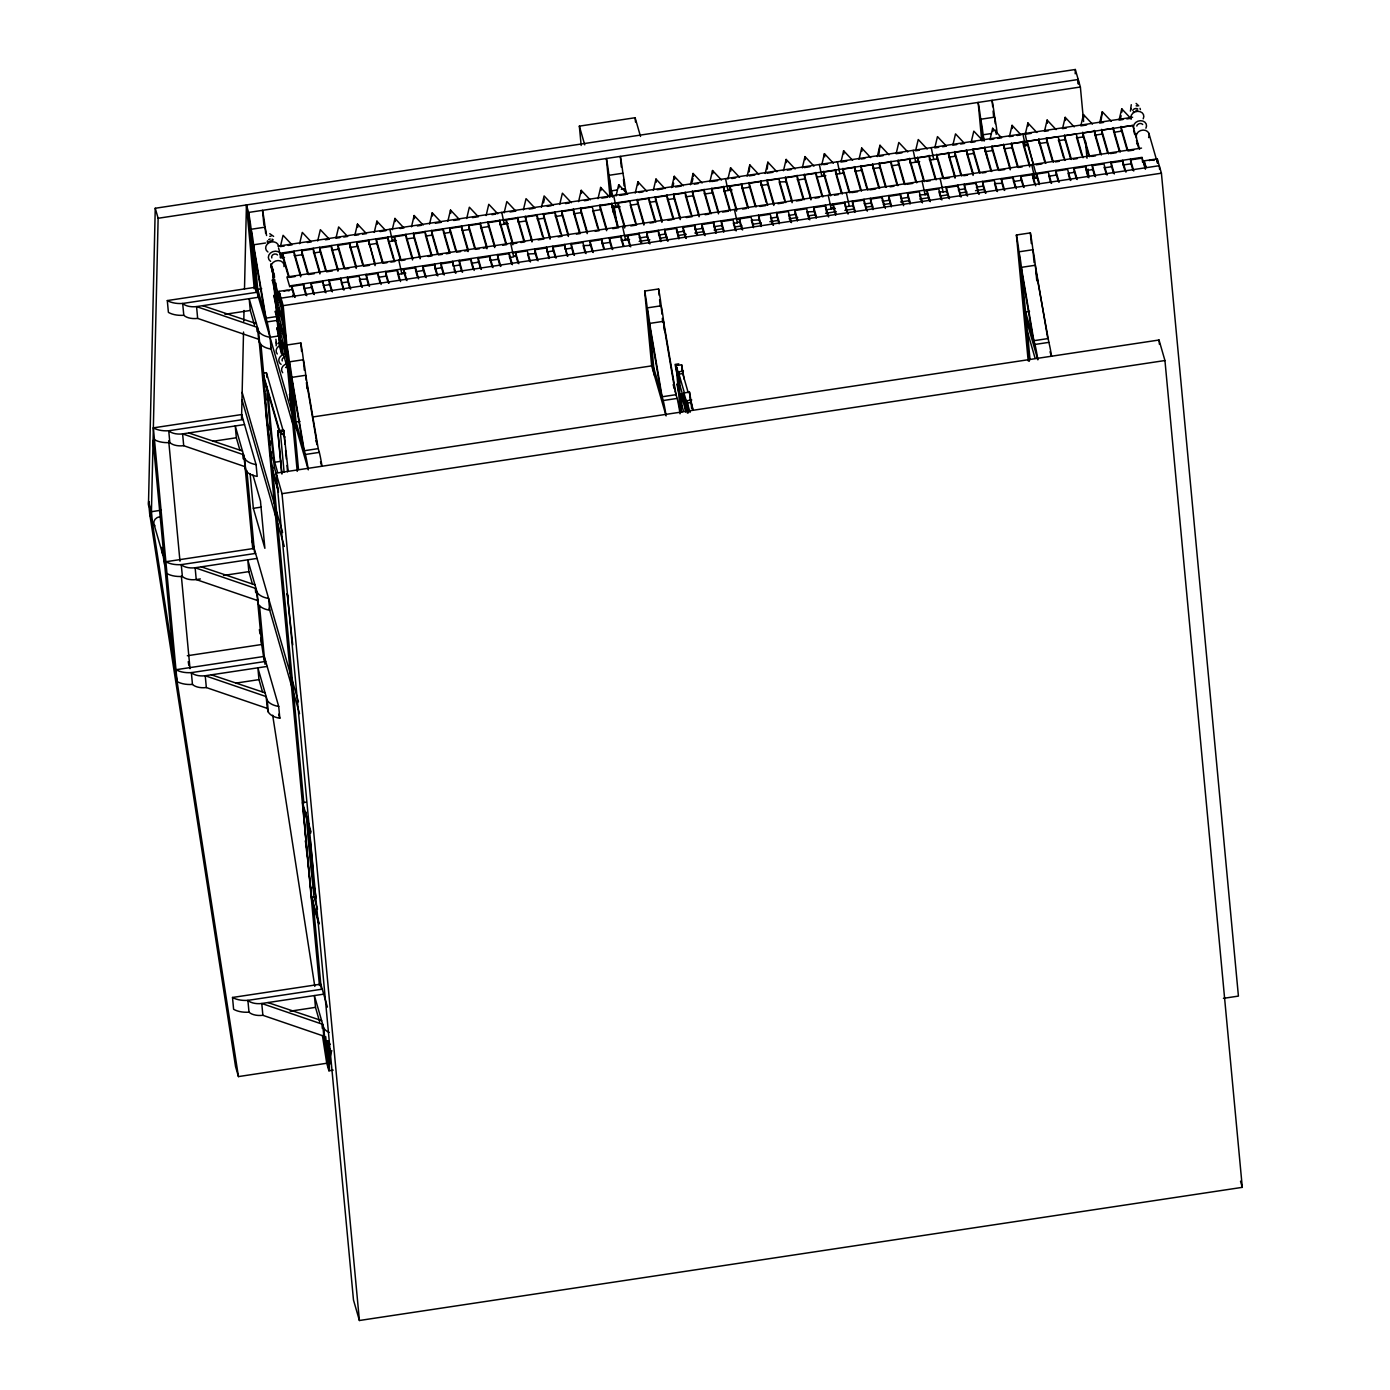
<?xml version="1.0" encoding="UTF-8"?>
<svg xmlns="http://www.w3.org/2000/svg" width="1390" height="1390" viewBox="0 0 1390 1390"><rect width="100%" height="100%" fill="white"/><g stroke="black" fill="none" stroke-linecap="round" stroke-linejoin="round"><path stroke-width="1.5" d="M333.183 1070.126L328.909 1070.769L326.737 1063.263L238.455 1076.59L235.553 1066.582L149.651 513.501L148.539 501.703L155.246 208.257L1075.321 69.5L1080.378 87.014L1083.609 121.538M155.246 208.257L158.13 218.265L151.44 511.694L152.535 523.509L238.455 1076.59M241.547 418.738L243.528 332.036M243.771 321.264L244.014 310.491M244.501 288.964L246.43 204.956L248.584 212.444A20.103 1.738 81.4 0 1 251.138 229.263A14.178 1.216 81.4 0 1 253.571 244.796L266.046 318.154L278 316.347M1075.217 73.809L1075.321 69.5M1078.101 83.834L1078.206 79.508L158.13 218.265M275.898 339.299L276.488 343.817M1131.269 104.702L1130.643 109.532M299.615 243.684L302.29 232.391L311.256 241.93L307.364 242.52M317.685 240.957L320.36 229.663L329.308 239.202L325.434 239.792M362.564 234.198L366.439 233.607L357.473 224.068L354.815 235.362L358.69 234.771M374.24 232.425L376.899 221.149L385.864 230.671L380.043 231.557M392.275 229.715L394.951 218.421L403.917 227.96L400.042 228.533M411.492 226.813L414.168 215.52L423.133 225.058M429.562 224.085L432.238 212.792L441.186 222.331L435.383 223.217M447.841 221.323L450.516 210.046L459.482 219.585L453.661 220.454M466.693 218.491L469.351 207.197L478.316 216.736L472.496 217.605M486.118 215.554L488.776 204.278L497.742 213.799M504.153 212.844L506.829 201.55L515.794 211.089L509.974 211.958M523.37 209.942L526.045 198.648L535.011 208.187M541.44 207.214L544.116 195.921L553.064 205.459M543.507 202.836L544.411 199.083M559.718 204.452L562.394 193.175L571.36 202.697M578.57 201.62L581.228 190.326L590.194 199.865M597.995 198.683L600.654 187.407L609.619 196.928M616.031 195.973L618.706 184.679L627.672 194.218M635.247 193.071L637.923 181.777L646.889 191.316M653.317 190.343L655.993 179.049L664.941 188.588M671.596 187.581L674.272 176.304L683.237 185.826M672.795 186.972L673.681 183.202M690.448 184.748L693.106 173.455L702.072 182.993M692.064 182.246L692.967 178.493M709.873 181.812L712.531 170.518L721.497 180.057M727.908 179.102L730.584 167.808L739.549 177.347M747.125 176.2L749.801 164.906L758.766 174.445M749.21 171.821L749.801 164.906M765.195 173.472L767.871 162.178L776.819 171.717M767.263 169.094L767.871 162.178M783.474 170.709L786.149 159.416L795.115 168.954M802.325 167.877L804.984 156.584L813.949 166.122M821.751 164.941L824.409 153.647L833.375 163.186M852.591 160.284L843.626 150.763L840.967 162.039L846.771 161.171M859.02 159.329L861.696 148.035L870.661 157.574M877.316 156.566L879.974 145.272L888.94 154.811M878.932 154.064L879.974 145.272M997.725 138.409L1001.599 137.819L992.651 128.28L989.975 139.573L993.85 138.983M1017.15 135.473L1021.042 134.882L1012.076 125.343L1009.401 136.637L1013.275 136.064M1036.87 132.502L1027.905 122.963L1025.247 134.257L1031.05 133.371M1056.087 129.6L1047.122 120.061L1044.463 131.355L1048.338 130.764M1074.157 126.872L1065.192 117.333L1062.516 128.627L1066.391 128.054M1092.436 124.127L1083.47 114.588L1080.812 125.882L1086.615 124.996M1111.27 121.278L1102.305 111.739L1099.646 123.032L1103.521 122.442M1100.828 122.424L1102.305 111.739M1126.821 118.932L1130.696 118.341L1121.747 108.82L1119.072 120.096L1122.946 119.523M1120.253 119.488L1121.139 115.717M329.204 1053.22L330.229 1049.12M325.694 1036.575L328.909 1070.769A20.103 1.738 81.4 0 0 329.239 1063.958A14.178 1.216 81.4 0 0 329.708 1058.433L331.758 1050.527M276.297 341.94L276.158 345.849M1130.974 108.472L1130.418 111.096M581.159 145.481L579.352 126.142L635.108 117.733L640.512 136.428M1080.378 87.014L248.584 212.444L255.951 291.205M626.021 192.932L625.309 188.745A14.178 1.216 81.4 0 0 622.876 173.211L608.942 175.314L610.905 196.303M265.525 243.007L253.571 244.796L258.471 297.269L196.563 306.599A14.178 7.732 -5.3 0 1 182.681 303.472A20.103 10.964 -5.3 0 1 167.304 300.57L168.399 312.385A20.103 10.964 -5.3 0 0 183.793 315.287A14.178 7.732 -5.3 0 0 197.658 318.414L258.592 339.247L259.669 343A20.103 10.964 -5.3 0 0 271.137 349.099L270.025 337.284A20.103 1.738 81.4 0 0 267.123 321.907L257.741 289.398L261.72 288.79M617.351 189.944L611.374 190.847L611.861 196.06M621.33 189.335L625.309 188.745L625.795 193.957M991.087 133.579L983.112 134.778L983.616 139.99M278.017 246.152L1132.624 117.264M284.272 245.995L280.398 246.586L283.073 235.292L292.039 244.831L288.164 245.422M339.855 237.62L335.963 238.211L338.639 226.917L347.604 236.456L343.73 237.03M417.313 225.945L421.187 225.354M491.921 214.686L495.796 214.095M529.19 209.056L533.065 208.483M547.26 206.346L551.135 205.755M565.539 203.583L569.414 202.992M584.373 200.733L588.248 200.16M601.87 198.11L607.673 197.224M619.905 195.382L625.726 194.513M639.122 192.48L642.997 191.907M657.192 189.752L663.013 188.884M675.471 187.007L681.291 186.121M694.322 184.158L698.197 183.584M711.802 181.517L717.622 180.648M731.783 178.511L735.658 177.92M749.071 175.904L754.874 175.018M767.124 173.177L772.944 172.308M787.348 170.136L791.24 169.545M804.254 167.582L810.075 166.696M823.679 164.646L827.554 164.072M860.966 159.033L864.841 158.443M879.245 156.271L883.119 155.68M901.954 152.848L896.15 153.717L898.809 142.44L907.774 151.962M919.45 150.207L915.576 150.798L918.251 139.504L927.199 149.043M938.667 147.305L934.792 147.896L937.468 136.602L946.416 146.141L942.542 146.732M956.737 144.577L952.862 145.168L955.521 133.874L964.486 143.413L960.612 144.004M975.015 141.832L971.141 142.405L973.817 131.129L982.765 140.651L980.697 119.245A20.103 1.738 81.4 0 0 978.143 102.426L981.74 140.807M280.137 254.04L294.089 251.938L300.935 275.672M392.015 237.169L405.967 235.066L412.813 258.801M503.892 220.298L517.845 218.195L524.69 241.93L520.816 242.503M595.215 231.296L599.09 230.705L592.244 206.971L580.62 208.726L587.466 232.46M615.77 203.427L629.722 201.324L636.568 225.058L630.747 225.927M727.648 186.555L741.6 184.453L748.446 208.187M785.732 202.558L778.869 178.823L767.245 180.578L774.091 204.313M821.473 172.395L835.425 170.292L842.27 194.027M915.315 158.251L929.25 156.149L936.113 179.883M1024.969 141.71L1038.921 139.608L1045.766 163.342M1064.983 160.441L1058.138 136.707L1046.514 138.461L1053.359 162.196M1083.053 157.713L1076.207 133.979L1064.566 135.734L1071.429 159.468M1139.609 149.199L1132.746 125.448L1121.122 127.202L1127.968 150.937L1133.788 150.068M280.433 257.185L282.743 256.837L288.46 276.627M392.31 240.314L394.621 239.966L400.337 259.739M504.188 223.442L506.499 223.095L512.788 244.848M616.065 206.571L618.376 206.224L624.666 227.977M727.943 189.7L730.254 189.353L736.544 211.106M821.768 175.54L824.096 175.192L829.795 194.982M915.61 161.396L917.921 161.049L923.638 180.822M1025.264 144.855L1027.592 144.508L1033.291 164.281M284.498 257.376L280.502 257.967L280.068 253.258L1132.746 125.448M368.854 244.657L376.655 243.476L376.204 238.75M388.279 241.721L396.376 240.505M406.332 238.993L413.925 237.864L413.473 233.138M425.548 236.109L431.977 235.136L431.543 230.41M443.618 233.381L450.273 232.373L449.821 227.647M461.897 230.618L469.108 229.541L468.656 224.815M508.253 223.634L500.157 224.85L499.722 220.124M592.609 210.915L600.411 209.734L599.959 205.008M612.034 207.979L620.131 206.763M630.087 205.251L637.663 204.104L637.228 199.378M732.009 189.891L723.912 191.108L723.478 186.382M816.364 177.155L825.834 175.731M835.79 174.237L843.382 173.09L842.931 168.364M891.355 165.844L898.565 164.767L898.131 160.041M919.659 161.588L910.189 163.012L909.755 158.286M1004.032 148.869L1011.833 147.688L1011.381 142.962M1023.457 145.933L1027.557 145.307L1025.056 133.475M1058.502 140.651L1064.931 139.678L1064.497 134.952M1076.572 137.923L1083.227 136.915L1082.775 132.189M1113.685 132.328L1121.487 131.147L1121.052 126.421M1135.699 133.874L1136.638 133.735M1136.62 143.726L1137.559 143.587M1141.52 148.105L286.913 276.992L289.502 285.923L1142.111 157.348L1142.545 162.057M295.114 276.541L289.311 277.427L282.448 253.692L282.743 256.837M314.331 273.656L308.528 274.525L301.665 250.791L313.306 249.036L320.152 272.77M332.401 270.928L326.581 271.797L319.735 248.063L331.359 246.308L338.222 270.042M348.751 268.461L344.876 269.052L338.013 245.3L349.655 243.563L356.5 267.297M369.531 265.334L363.711 266.202L356.865 242.468L368.489 240.713L375.335 264.447M387.011 262.693L383.136 263.266L376.29 239.532L387.914 237.777L394.76 261.529L390.885 262.102M405.063 259.965L401.189 260.555L394.326 236.821L394.621 239.966M428.155 256.49L432.029 255.899L425.184 232.165L413.542 233.92L420.406 257.654M442.333 254.353L438.458 254.926L431.612 231.192L443.236 229.437L450.099 253.171L446.225 253.762M460.629 251.59L456.754 252.181L449.891 228.429L461.532 226.674L468.378 250.426L464.503 250.999M479.463 248.74L475.589 249.331L468.743 225.597L480.367 223.842L487.212 247.576L483.338 248.167M502.763 245.231L506.638 244.64L499.792 220.906L488.168 222.661L495.014 246.395M516.941 243.094L513.066 243.684L506.203 219.95L506.499 223.095M538.086 239.914L543.907 239.028L537.061 215.294L525.42 217.049L532.283 240.783M558.102 236.891L561.977 236.3L555.114 212.566L543.49 214.321L550.336 238.055M576.381 234.128L580.255 233.555L573.41 209.803L561.769 211.558L568.632 235.292M612.712 228.655L618.515 227.769L611.67 204.035L600.046 205.79L606.891 229.524M649.964 223.026L653.839 222.452M668.034 220.315L671.909 219.724M686.312 217.552L692.133 216.666L685.287 192.932L673.646 194.687L680.509 218.421M705.164 214.703L709.039 214.13M722.644 212.079L728.464 211.193M742.625 209.056L746.5 208.465M759.913 206.45L765.716 205.581M777.966 203.722L783.786 202.853M796.261 200.977L802.065 200.09M815.096 198.127L818.971 197.554M834.521 195.208L838.396 194.617M851.792 192.602L857.613 191.716M869.862 189.874L875.683 188.988M890.087 186.816L893.961 186.243M906.992 184.279L912.796 183.393M926.418 181.343L930.292 180.752M949.509 177.851L943.688 178.737L936.843 155.002L948.466 153.248L955.33 176.982M963.687 175.713L967.579 175.14M981.983 172.968L985.857 172.377M1004.692 169.528L998.889 170.414L992.026 146.68L1003.667 144.925L1010.513 168.659M1022.189 166.904L1018.314 167.478L1011.451 143.743L1023.092 141.988L1029.938 165.723M1036.071 164.802L1041.892 163.933M1055.288 161.9L1059.18 161.327M1073.358 159.172L1077.233 158.599M1091.654 156.427L1095.528 155.836M1110.488 153.578L1116.292 152.709M167.304 300.57L255.586 287.261L291.692 412.326M275.446 287.296L276.367 287.157L282.656 308.91M289.572 286.705L303.507 284.603L306.721 295.705M362.286 287.33L359.089 276.228L347.448 277.983L350.662 289.085M401.449 269.834L415.384 267.731L418.599 278.834M513.327 252.963L527.262 250.86L530.476 261.963M586.041 253.588L582.827 242.486L571.203 244.24L574.418 255.343M625.205 236.091L639.139 233.989L641.815 243.233M736.179 230.931L732.982 219.846L721.341 221.601L724.016 230.844M737.082 219.22L751.017 217.118L753.693 226.362M773.448 225.319L770.234 214.216L758.61 215.971L761.286 225.232M791.501 222.591L788.304 211.489L776.68 213.243L779.338 222.504M809.797 219.846L806.582 208.743L794.958 210.498L797.634 219.742M830.907 205.077L844.859 202.975L848.056 214.06M922.456 202.853L919.259 191.751L907.635 193.505L910.294 202.749M924.75 190.916L938.684 188.814L941.881 199.917M997.464 191.542L994.25 180.439L982.626 182.194L985.823 193.297M1034.403 174.376L1048.355 172.273L1051.552 183.376M1070.769 180.474L1067.572 169.371L1055.931 171.126L1059.145 182.229M1107.118 175.001L1103.921 163.898L1092.279 165.653L1095.494 176.756M282.031 309.223L279.025 291.327L292.178 289.52L291.883 286.357L295.097 297.46M401.745 272.996L404.056 272.631L406.193 280.033M513.622 256.108L515.933 255.76L518.07 263.162M625.5 239.236L627.811 238.889L629.948 246.291M737.378 222.365L739.689 222.018L741.826 229.419M831.203 208.222L833.514 207.875L835.651 215.276M925.028 194.061L927.356 193.714L929.493 201.116M1034.699 177.538L1037.01 177.19L1039.147 184.575M1144.873 168.225L1144.196 160.84L1157.279 158.877L1161.415 173.194L1238.42 996.091L1223.443 998.35M275.95 292.734L276.888 292.595L282.587 312.385M323.106 285.645L329.534 284.672L329.1 279.946M341.158 282.917L347.813 281.927L347.378 277.201M405.793 273.17L397.714 274.386L397.279 269.677M546.861 251.903L553.289 250.93L552.855 246.204M564.913 249.175L571.568 248.167L571.134 243.441M629.548 239.428L621.469 240.644L621.035 235.918M770.616 218.161L777.045 217.188L776.593 212.462M788.669 215.433L795.323 214.425L794.889 209.699M825.799 209.838L835.268 208.413M845.224 206.901L852.817 205.755L852.365 201.029M900.79 198.527L908 197.432L907.548 192.706M958.266 189.857L964.712 188.884L964.26 184.158M976.336 187.129L982.991 186.121L982.556 181.395M1048.72 176.217L1056.313 175.071L1055.861 170.345M1067.937 173.316L1074.366 172.343L1073.931 167.617M1104.285 167.843L1111.496 166.748L1111.044 162.022M639.157 241.391L649.86 239.775M660.58 238.159L667.009 237.186M677.712 235.57L686.295 234.285M694.861 232.999L703.427 231.696M714.147 230.08L722.713 228.794M735.571 226.848L741.999 225.875M752.702 224.259L761.286 222.973M769.851 221.688L778.417 220.385M789.138 218.769L797.704 217.483M808.407 215.867L814.835 214.894M825.556 213.278L836.259 211.662M844.842 210.376L853.408 209.073M866.265 207.145L872.694 206.172M883.397 204.556L889.826 203.583M900.546 201.967L909.112 200.681M919.832 199.065L928.398 197.78M941.256 195.834L947.685 194.861M960.542 192.932L966.971 191.959M975.537 190.656L984.103 189.37M1145.134 166.539L1146.072 166.4M276.871 302.603L277.809 302.447L284.081 324.217M224.937 314.296L250.287 310.474L254.492 325.069M279.025 291.327L283.178 305.644L1161.415 173.194M277.392 308.233L278.33 308.094L284.046 327.884M278.33 318.084L279.251 317.945L285.523 339.699M267.123 321.907L277.079 320.412M278.886 324.2L279.824 324.061L285.523 343.834M279.807 334.052L280.745 333.913L287.018 355.666M278 336.085L270.025 337.284A20.103 10.964 -5.3 0 1 258.575 331.185L249.175 298.659L250.287 310.474M280.433 340.654L281.371 340.515L288.216 364.25M318.24 448.623L305.765 375.265A14.178 1.216 81.4 0 0 303.35 359.732A20.103 1.738 81.4 0 0 300.796 342.93L286.861 345.033A20.103 1.738 81.4 0 1 289.398 361.834A14.178 1.216 81.4 0 1 291.831 377.368L304.306 450.725L318.24 448.623L319.335 452.376A20.103 1.738 81.4 0 1 322.011 466.31M644.665 291.066L658.599 288.964A20.103 1.738 81.4 0 1 661.154 305.783A14.178 1.216 81.4 0 1 663.586 321.316L676.061 394.673L662.109 396.776L649.634 323.418A14.178 1.216 81.4 0 0 647.201 307.885A20.103 1.738 81.4 0 0 644.665 291.066L651.667 365.865L666.105 415.905M1016.403 234.997L1030.355 232.894A20.103 1.738 81.4 0 1 1032.892 249.714A14.178 1.216 81.4 0 1 1035.324 265.247L1047.799 338.604L1033.865 340.706L1021.389 267.349A14.178 1.216 81.4 0 0 1018.957 251.816A20.103 1.738 81.4 0 0 1016.403 234.997L1028.183 360.827M281.353 350.506L282.292 350.367L288.564 372.12M269.712 445.304A226.501 19.564 81.4 0 1 265.229 397.332L262.953 373.18L266.411 372.659L266.95 377.437M264.83 391.98L264.465 386.785L266.776 386.437L267.523 396.984A226.501 19.564 81.4 0 0 272.023 444.956L274.369 467.526L277.288 477.656M153.352 427.859L241.634 414.55L256.073 464.573L257.185 476.388A20.103 10.964 -5.3 0 1 245.717 470.289L243.528 454.721L182.611 433.889A14.178 7.732 -5.3 0 1 168.729 430.761A20.103 10.964 -5.3 0 1 153.352 427.859L177.086 681.534A20.103 10.964 -5.3 0 0 192.463 684.436A14.178 7.732 -5.3 0 0 206.346 687.564L267.28 708.396L268.357 712.149A20.103 10.964 -5.3 0 0 279.807 718.248L278.712 706.433L264.274 656.41L175.974 669.719A20.103 10.964 -5.3 0 0 191.368 672.621A14.178 7.732 -5.3 0 0 205.234 675.749L266.168 696.581L267.28 708.396M243.076 419.554L168.729 430.761L169.841 442.576A14.178 7.732 -5.3 0 0 183.706 445.703L244.64 466.536M244.518 424.558L182.611 433.889L183.706 445.703M313.08 416.931L652.779 365.709M678.789 363.85L675.071 364.423L677.486 375.891M299.979 421.361L296.001 421.969L305.383 454.478A20.103 1.738 81.4 0 1 308.076 468.413M1029.538 311.343L1025.559 311.933L1034.942 344.459A20.103 1.738 81.4 0 1 1037.844 359.836L1026.289 319.822M680.422 412.535L676.044 365.622L681.621 364.788L684.193 379.209M281.684 473.173L277.722 430.796L283.473 429.927L283.751 430.848L288.164 471.001M213.104 441.273L236.335 437.763L239.949 450.273M277.722 430.796L277.983 431.717L283.751 430.848L285.002 444.227M676.044 365.622L677.851 371.912L683.428 371.078M280.554 434.132L284.012 433.611L266.55 373.145M688.224 392.675L682.716 373.58L678.998 374.136L684.505 393.231M679.189 386.142L680.11 386.003L686.173 407.009M685.704 412.118L683.915 392.918L689.492 392.084L692.724 410.154M679.901 393.891L680.839 393.752L685.791 410.936M278.487 490.166L272.058 467.874L271.154 458.248L273.465 457.901M305.383 454.478L319.335 452.376M653.804 368.003L663.204 400.529L677.139 398.426A20.103 1.738 81.4 0 1 680.04 413.803M1034.942 344.459L1048.877 342.357A20.103 1.738 81.4 0 1 1051.57 356.292M268.027 390.781L268.774 401.328A226.501 19.564 81.4 0 0 273.274 449.3L274.716 462.245L281.058 461.289M683.915 392.918L686.191 400.824L691.768 399.99M681.013 405.758L681.951 405.619L683.602 411.353M272.058 467.874L274.369 467.526M276.123 473.156L1159.017 340.011L1164.942 360.531L1242.295 1187.355L359.402 1320.5L353.477 1299.98L276.123 473.156L282.031 493.676L359.402 1320.5M161.396 510.2L151.44 511.694L148.539 501.703M282.031 493.676L1164.942 360.531M250.131 473.938L253.345 508.306L261.303 507.107M254.162 548.407L165.879 561.734A20.103 10.964 -5.3 0 0 181.256 564.635A14.178 7.732 -5.3 0 0 195.139 567.763L256.055 588.578L258.245 604.146A20.103 10.964 -5.3 0 0 269.712 610.245L268.6 598.447A20.103 10.964 -5.3 0 1 257.15 592.331L247.75 559.822L248.862 571.638L252.476 584.148M255.604 553.411L181.256 564.635L182.368 576.433A14.178 7.732 -5.3 0 0 196.233 579.578L257.167 600.393M257.046 558.415L195.139 567.763L196.233 579.561L200.351 578.952M223.512 575.46L248.862 571.638M187.337 655.732L261.685 644.508L257.498 599.681M265.716 661.414L191.368 672.621L192.463 684.436M267.158 666.418L205.234 675.749L206.346 687.564M235.727 683.133L258.974 679.623L262.571 692.133M318.744 923.725L311.568 898.896L302.568 802.69L306.026 802.169M319.283 923.742L311.673 897.384L309.327 874.814A226.501 19.564 81.4 0 1 304.844 826.841L304.097 816.295L306.391 815.947L306.026 812.09M310.769 887.758L313.08 887.411L311.638 874.466A226.501 19.564 81.4 0 1 307.155 826.494L306.391 815.947M311.673 897.384L313.984 897.036L317.493 909.199M330.247 1044.237A20.103 10.964 -5.3 0 1 324.878 1039.894L323.801 1036.141L262.866 1015.308A14.178 7.732 -5.3 0 1 249.001 1012.181A20.103 10.964 -5.3 0 1 233.607 1009.279L232.512 997.464L320.795 984.155L327.415 1007.09M322.237 989.159L247.889 1000.366A20.103 10.964 -5.3 0 1 232.512 997.464M323.679 994.163L261.772 1003.493A14.178 7.732 -5.3 0 1 247.889 1000.366L249.001 1012.181M290.145 1011.19L315.495 1007.368L319.7 1021.963M269.747 236.317L270.981 236.265M269.764 233.694L273.621 236.387M1136.151 105.796L1137.333 106.022M202.714 305.678L256.403 323.679M188.762 432.968L242.451 450.968M201.289 566.825L254.978 584.843M211.402 674.828L265.09 692.828M267.923 1002.572L321.611 1020.573M1136.117 103.416L1138.775 105.918M284.985 437.016L280.293 431.369L284.116 472.357M679.015 387.463L676.895 384.022L678.928 393.596M680.753 405.897L678.633 402.457L680.249 410.12M1140.009 108.298L1140.408 109.584M273.396 270.181L270.841 264.569L273.013 274.247M274.82 285.489L272.266 279.877L275.759 295.358L275.376 291.413M276.28 300.987L273.726 295.375L277.201 310.839L276.836 306.895M276.923 315.078L275.203 311.325L278.695 326.806L278.139 320.899M278.452 331.532L276.749 327.797L280.241 343.261M266.202 412.326L265.768 411.232L267.506 426.07M305.835 841.836L305.4 840.741L307.12 855.58M1148.87 133.301L1157.54 163.308M1144.196 160.84L1146.159 167.669M1145.377 169.233L1142.18 158.13L1130.556 159.885L1133.754 170.987M1133.615 130.59L1134.761 134.535M1136.464 140.477L1138.757 148.383M1121.417 130.365L1127.134 150.137M1130.852 163.03L1132.989 170.431M1120.166 152.118L1113.321 128.384L1101.697 130.139L1108.542 153.873M1125.952 172.151L1122.755 161.049L1111.131 162.804L1114.328 173.906M1114.189 133.51L1119.332 151.319M1123.051 164.211L1124.649 169.754M1101.992 133.284L1107.691 153.074M1111.427 165.966L1113.564 173.368M1101.332 154.968L1094.486 131.233L1082.862 132.971L1089.708 156.722M1094.781 134.378L1100.498 154.151M1104.216 167.043L1106.353 174.445M1083.158 136.133L1088.856 155.906M1092.575 168.798L1094.712 176.2M1076.503 137.141L1081.629 154.933M1086.459 171.648L1088.057 177.208M1077.198 179.501L1074.001 168.416L1085.625 166.661L1088.839 177.764L1088.04 169.024M1064.862 138.878L1070.578 158.668M1074.296 171.561L1076.433 178.963M1058.433 139.851L1063.576 157.661M1068.389 174.376L1070.005 179.936M1046.809 141.606L1052.508 161.396M1056.226 174.289L1058.363 181.69M1039.216 142.753L1044.915 162.543M1048.651 175.435L1050.788 182.82M1027.297 141.363L1036.992 177.989L1032.892 178.598L1032.44 173.872M1036.714 174.028L1039.39 183.289M1022.849 133.822L1025.351 145.637M1031.745 164.663L1034.768 178.32M1035.724 185.774L1032.509 174.671L1020.885 176.426L1024.082 187.511M1023.944 147.114L1029.66 166.904M1033.343 179.658L1034.421 183.358M1011.746 146.888L1017.463 166.678M1021.181 179.571L1023.318 186.972M1016.298 188.692L1013.084 177.59L1001.46 179.345L1004.657 190.447M1004.518 150.05L1010.235 169.823M1013.918 182.594L1014.978 186.295M1048.877 342.357L1035.811 270.459M992.321 149.825L998.037 169.615M1001.756 182.507L1003.893 189.891M1050.058 351.722L1051.205 355.736M991.678 171.509L984.815 147.757L973.191 149.512L980.037 173.246M985.11 150.919L990.827 170.692M996.682 190.986L994.545 183.584L1001.825 183.289L1001.391 178.563M1027.401 331.619L1035.116 358.342M973.486 152.674L979.203 172.447M982.921 185.339L985.058 192.741M973.382 174.254L966.536 150.52L954.913 152.275L961.758 176.009M979.168 194.287L975.971 183.202L964.33 184.94L967.544 196.042M966.832 153.665L973.104 175.435M978.404 193.749L975.884 182.403M955.208 155.419L960.907 175.21M964.625 188.102L966.762 195.504M961.098 197.015L957.901 185.912L946.277 187.667L949.474 198.77M948.762 156.392L955.052 178.146M960.334 196.477L957.832 185.131M1240.523 1181.187L1242.295 1187.355M937.138 158.147L942.837 177.937M946.573 190.83L948.71 198.214M931.231 147.635L933.732 159.468M940.127 178.476L943.15 192.133M929.545 159.294L935.261 179.067M941.117 199.361L938.98 191.959L946.642 191.612L946.19 186.886M917.626 157.904L924.472 181.638M927.06 190.569L930.257 201.672M913.178 150.346L915.68 162.178M922.091 181.204L925.115 194.861M916.688 182.802L909.824 159.068L898.201 160.823L905.046 184.557M910.12 162.23L915.836 182.003M921.692 202.297L919.555 194.895L927.425 194.513L926.974 189.787M898.496 163.985L904.195 183.758M907.931 196.65L910.068 204.052M897.836 185.652L890.99 161.918L879.366 163.673L886.212 187.407M903.622 205.685L900.425 194.583L888.783 196.338L891.459 205.598M891.859 167.043L897.002 184.853M901.241 199.587L902.319 203.287M879.661 166.817L885.361 186.59M889.079 199.482L891.216 206.884M879.557 188.415L872.712 164.68L861.07 166.418L867.933 190.169M885.343 208.448L882.129 197.345L870.505 199.1L873.181 208.344M873.007 167.825L878.706 187.598M882.424 200.49L884.04 206.05M861.366 169.58L867.082 189.353M870.8 202.245L872.937 209.647M861.487 191.125L854.642 167.391L843.018 169.146L849.863 192.88M867.273 211.176L864.076 200.073L852.435 201.828L855.111 211.072M854.937 170.553L860.636 190.326M864.372 203.218L865.97 208.761M843.313 172.308L849.012 192.081M852.73 204.973L854.867 212.375M837.405 161.779L839.89 173.611M846.302 192.619L849.325 206.293M836.293 175.418L841.419 193.227M845.676 207.961L846.753 211.662M823.801 172.047L830.647 195.782M833.218 204.73L835.894 213.973M819.353 164.507L821.855 176.339M828.249 195.347L831.272 209.004M822.845 196.963L816 173.229L804.376 174.984L811.221 198.718M828.631 216.996L825.434 205.894L813.793 207.649L816.469 216.892M816.868 178.354L821.994 196.146M826.251 210.898L827.328 214.599M804.671 178.129L810.943 199.882M814.088 210.793L816.225 218.195M804.011 199.795L797.165 176.061L785.524 177.816L792.387 201.55M797.46 179.223L803.159 198.996M809.015 219.29L806.878 211.888L814.175 211.593L813.723 206.867M785.819 180.961L792.109 202.732M795.254 213.643L797.391 221.045M784.308 199.778L779.164 181.968L785.906 181.76L785.454 177.034M788.599 214.651L790.736 222.053M767.541 183.723L773.813 205.477M776.975 216.406L779.112 223.807M767.662 205.286L760.817 181.551L749.175 183.306L756.038 207.041M761.112 184.696L766.238 202.506M770.529 217.379L772.666 224.763M749.471 186.451L755.187 206.224M758.905 219.116L761.042 226.518M741.895 187.598L747.594 207.371M753.449 227.665L751.312 220.263L758.975 219.915L758.54 215.189M736.822 209.942L729.959 186.208L730.254 189.353M742.59 229.976L739.393 218.873L739.689 222.018M725.528 178.65L728.013 190.482M734.424 209.49L737.447 223.165L733.277 222.991L735.414 230.392M730.393 210.898L723.547 187.163L711.923 188.918L718.769 212.653M723.843 190.308L729.559 210.099M712.219 192.063L718.491 213.834M721.636 224.746L723.773 232.147M710.968 213.834L704.122 190.1L692.498 191.855L699.344 215.589M716.215 232.026L713.557 222.765L701.915 224.52L705.13 235.622M704.417 193.245L710.116 213.035M713.852 225.927L715.989 233.311M692.793 195L699.066 216.753M702.211 227.665L704.348 235.066M697.38 234.858L694.705 225.614L683.081 227.369L686.295 238.472M686.156 198.058L690.708 213.886M695 228.759L696.616 234.302M673.942 197.849L680.231 219.603M683.376 230.514L685.513 237.916M673.855 219.429L666.991 195.695L655.368 197.45L662.213 221.184M679.102 237.62L676.426 228.36L664.802 230.114L667.999 241.217M667.86 200.82L673.003 218.63M676.722 231.522L678.859 238.924M655.663 200.594L661.935 222.365M665.098 233.277L667.235 240.679M655.785 222.157L648.939 198.423L637.298 200.177L644.161 223.912M661.032 240.348L658.356 231.088L646.732 232.842L649.929 243.945M649.79 203.548L654.933 221.358M658.651 234.25L660.789 241.634M637.593 203.322L643.883 225.076M647.028 236.005L649.165 243.389M693.228 409.981L691.073 402.492L687.355 403.048L690.048 412.413M630.574 206.45L635.143 222.278M639.435 237.134L641.051 242.694M673.16 384.665L674.376 388.835M674.967 390.92L677.139 398.426M624.944 226.813L618.081 203.079L618.376 206.224M630.712 246.847L627.516 235.744L627.811 238.889M613.65 195.521L616.135 207.353M622.546 226.362L625.57 240.036M623.763 245.96L621.104 236.717L609.463 238.472L612.677 249.557M612.538 209.16L617.108 224.989M621.399 239.862L622.998 245.405M579.352 126.142L584.738 144.838M600.341 208.952L606.613 230.705M609.758 241.617L611.895 249.018M604.337 248.897L601.679 239.636L590.038 241.391L593.252 252.493M593.113 212.097L597.683 227.925M601.974 242.798L603.573 248.341M580.916 211.871L587.188 233.624M590.333 244.553L592.47 251.938M573.705 212.965L579.404 232.738M585.26 253.032L583.122 245.63L590.42 245.335L589.968 240.609M562.064 214.72L568.354 236.474M571.499 247.385L573.636 254.787M567.745 256.333L564.548 245.248L552.925 247.003L556.122 258.088M555.409 215.711L560.552 233.52M566.981 255.795L564.479 244.449M543.785 217.465L550.058 239.236M553.22 250.148L555.357 257.55M549.154 257.219L546.478 247.959L534.855 249.714L538.052 260.816M537.357 218.439L542.482 236.248M548.911 258.523L546.409 247.177M525.715 220.193L532.005 241.947M535.15 252.876L537.287 260.26M518.14 221.34L523.839 241.113M529.694 261.407L527.557 254.005L535.22 253.658L534.785 248.932M518.835 263.718L515.638 252.615L515.933 255.76M501.773 212.392L504.257 224.224M510.669 243.25L513.692 256.907L509.591 257.515L509.157 252.789M512.423 264.691L509.226 253.588L497.585 255.343L500.8 266.446M500.087 224.068L505.804 243.841M509.522 256.733L511.659 264.135M488.463 225.823L494.736 247.576M497.881 258.488L500.018 265.89M492.998 267.61L489.801 256.507L478.16 258.262L481.374 269.365M480.662 226.987L486.934 248.758M490.097 259.669L492.234 267.071M469.038 228.742L474.737 248.532M478.455 261.424L480.593 268.826M474.164 270.459L470.967 259.357L459.326 261.112L462.54 272.214M462.401 231.817L468.1 251.59M471.783 264.361L472.861 268.062M450.186 231.591L455.903 251.364M459.621 264.256L461.758 271.658M455.868 273.204L452.671 262.119L441.047 263.874L444.244 274.959M444.105 234.562L449.248 252.372M454.043 268.965L455.103 272.666M431.908 234.337L437.624 254.127M441.342 267.019L443.48 274.421M437.815 275.932L434.601 264.83L422.977 266.585L426.174 277.687M426.035 237.29L431.178 255.1M434.896 267.992L437.033 275.394M413.838 237.065L420.128 258.818M423.272 269.747L425.41 277.149M406.818 240.192L412.535 259.965M416.218 272.735L417.295 276.436M406.975 280.589L403.76 269.486L404.056 272.631M389.895 229.281L392.38 241.095M398.791 260.121L401.814 273.778M400.546 281.562L397.349 270.459L385.708 272.214L388.922 283.317M388.783 242.92L393.353 258.731M398.166 275.463L399.243 279.164M376.586 242.694L382.285 262.467M386.003 275.359L388.14 282.761M381.121 284.481L377.924 273.378L366.282 275.133L369.497 286.236M375.057 265.629L368.419 239.931M378.74 278.382L379.817 282.083M357.161 245.613L362.86 265.403M366.578 278.295L368.715 285.697M349.95 246.708L356.222 268.461M361.504 286.774L359.367 279.373L366.665 279.077L366.213 274.351M338.309 248.463L344.025 268.235M347.743 281.128L349.88 288.529M344.008 290.093L340.793 278.99L329.169 280.745L332.366 291.831M331.654 249.47L337.944 271.224M343.226 289.537L340.724 278.191M320.03 251.208L325.746 270.998M329.465 283.89L331.602 291.292M325.938 292.804L322.723 281.718L311.099 283.456L314.296 294.558M313.601 252.181L319.874 273.952M325.156 292.265L322.654 280.919M301.96 253.936L307.677 273.726M311.395 286.618L313.532 294.02M294.385 255.082L300.657 276.836M303.802 287.765L305.939 295.149M292.126 289.346L294.315 296.904M278.521 247.924L279.546 251.468M315.964 440.7L317.163 444.87L306.617 382.563M320.499 461.758L321.663 465.754M291.014 399.416L289.537 394.308L292.543 412.205L292.022 406.662M293.846 419.832L308.285 469.855M270.529 347.014L292.786 424.141M262.953 373.18L279.685 431.126M279.373 431.89L263.561 377.159L264.465 386.785M274.716 462.245L277.618 472.339M278.521 492.147L271.954 469.386L270.06 450.516M242.138 392.362L274.421 504.188M276.593 511.676L282.604 532.526M241.982 399.747L275.533 515.985M277.687 523.491L284.307 546.426M252.963 475.067L260.469 501.078L264.882 548.32L253.345 508.306M288.338 597.63L287.174 593.617L292.751 644.873M245.717 470.289L244.623 458.474L235.24 425.948L236.335 437.763M252.007 540.901L298.45 701.828M269.104 608.16L299.545 713.643M278.66 714.251L279.807 718.248M302.568 802.69L310.943 831.654M310.787 833.027L303.194 806.669L304.097 816.295M268.357 712.149L267.245 700.334L257.862 667.808L258.974 679.623M316.086 897.801L312.889 878.81A226.501 19.564 81.4 0 1 308.406 830.838L307.642 820.291M324.878 1039.894L323.783 1028.079L314.383 995.57L315.495 1007.368M163.707 554.228L161.744 547.399L164.75 565.296M154.116 524.603L162.786 554.61M149.651 513.501L152.535 523.509M1021.876 272.562L1032.77 336.953M984.19 141.068L983.112 134.778A14.178 1.216 81.4 0 0 980.697 119.245L994.632 117.142A14.178 1.216 81.4 0 1 997.064 132.675M985.979 151.545L987.039 157.835M664.072 326.528L674.619 388.835M650.12 328.631L661.032 393.022M612.434 197.119L611.374 190.847A14.178 1.216 81.4 0 0 608.942 175.314A20.103 1.738 81.4 0 0 606.388 158.495L610.001 196.963M613.876 205.512L617.438 226.466M613.616 206.45L615.37 216.823M292.317 382.597L303.229 446.972M271.067 263.666L274.629 284.62M254.057 250.026L264.951 314.401M259.374 629.583L260.034 633.857M260.695 638.114L264.152 660.32M272.666 715.19L314.8 986.396M322.428 1035.515L326.737 1063.263L324.113 1035.185M188.258 661.657L188.884 665.601M271.154 458.248L264.865 396.098M1159.608 169.389L1159.26 165.705L281.006 298.155L297.217 471.384M1157.279 158.877L1157.627 162.561M1159.017 340.011L1159.416 344.32M1130.47 159.085L1130.921 163.811L1123.12 164.993L1122.686 160.267M1121.747 108.82L1122.043 111.965M1113.251 127.602L1113.616 131.529M1101.627 129.357L1102.062 134.083L1094.851 135.16L1094.417 130.434M1092.21 164.871L1092.662 169.597L1086.007 170.588L1085.555 165.862M1083.47 114.588L1083.766 117.733M1085.416 140.963L1087.032 158.234M1078.206 79.508L1078.605 83.834M1065.192 117.333L1065.487 120.496M1047.122 120.061L1047.417 123.224M1046.427 137.679L1046.879 142.405L1039.286 143.535L1038.851 138.826M1027.905 122.963L1028.2 126.108M1036.784 280.832L1035.324 265.247L1021.389 267.349L1030.025 359.697M1023.005 141.207L1023.388 145.151M1034.108 262.606L1032.892 249.714L1018.957 251.816L1029.208 361.348M1030.355 232.894L1031.345 243.563M1020.816 175.626L1021.25 180.352L1013.449 181.534L1013.015 176.808M1012.076 125.343L1012.372 128.505M1003.58 144.143L1003.945 148.07M995.24 123.588L994.632 117.142A20.103 1.738 81.4 0 0 992.078 100.323L992.686 106.717M995.831 130.017L996.23 134.326M993.085 110.992L993.676 117.386M992.651 128.28L992.947 131.424M991.956 145.898L992.39 150.607L985.197 151.701L984.745 146.975M973.122 148.73L973.556 153.456L966.901 154.464L966.467 149.738M954.826 151.493L955.277 156.219L948.831 157.192L948.397 152.466M936.773 154.221L937.207 158.929L929.615 160.076L929.18 155.35M917.556 157.105L917.991 161.831M900.355 193.801L900.72 197.745M890.921 161.136L891.285 165.062M888.714 195.556L889.166 200.282L882.511 201.289L882.059 196.563M879.279 162.873L879.731 167.599L873.076 168.607L872.625 163.881M870.435 198.318L870.87 203.044L864.441 204L863.989 199.274M861.696 148.035L861.991 151.18M861.001 165.636L861.435 170.362L855.006 171.335L854.572 166.609M843.626 150.763L843.921 153.908M844.773 202.175L845.155 206.12M835.355 169.511L835.72 173.437M833.149 203.93L833.6 208.656M824.409 153.647L824.704 156.809M823.714 171.265L824.166 175.991M825.347 205.112L825.73 209.039M815.93 172.429L816.295 176.374M804.984 156.584L805.279 159.728M804.289 174.184L804.741 178.91L797.53 180.005L797.078 175.279M786.149 159.416L786.445 162.578M767.176 179.797L767.61 184.523L761.181 185.478L760.73 180.752M749.106 182.507L749.54 187.233L741.965 188.38L741.513 183.654M730.584 167.808L730.879 170.953M721.271 220.802L721.723 225.528L713.921 226.709L713.47 221.983M712.531 170.518L712.827 173.68M711.836 188.137L712.288 192.863L704.487 194.027L704.052 189.318M701.846 223.738L702.298 228.464L695.087 229.541L694.635 224.815M693.106 173.455L693.401 176.6M692.411 191.055L692.863 195.782L685.652 196.876L685.201 192.15M683.011 226.57L683.446 231.296L676.791 232.304L676.357 227.578M674.272 176.304L674.567 179.449M673.577 193.905L674.028 198.631L667.356 199.639L666.922 194.913M690.847 400.129L691.612 408.434M689.492 392.084L690.291 400.615M687.129 400.685L688.276 412.952M686.191 400.824L687.338 413.021M685.426 399.104L685.982 405.029M682.49 371.217L682.716 373.58M681.621 364.788L682.212 371.182M678.789 371.773L680.11 386.003M680.839 393.752L681.951 405.619M664.733 229.333L665.167 234.059L658.738 235.032L658.287 230.306M677.851 371.912L681.639 412.326M677.191 367.846L677.555 371.808M655.993 179.049L656.289 182.212M655.298 196.668L655.732 201.394L649.304 202.349L648.852 197.641M664.455 330.664L663.586 321.316L649.634 323.418L654.551 375.873M661.935 314.175L661.154 305.783L647.201 307.885L653.109 370.869M662.335 318.38L662.717 322.567M658.599 288.964L659.207 295.375M659.607 299.649L660.198 306.061M646.663 232.061L647.097 236.787L639.522 237.933L639.07 233.207M635.108 117.733L635.508 122.025M637.923 181.777L638.218 184.922M623.467 179.501L624.058 185.808M621.33 167.078L620.34 156.392A20.103 1.738 81.4 0 1 622.876 173.211M618.706 184.679L619.002 187.824M612.834 206.415L613.407 212.635M611.6 203.253L611.965 207.197M609.393 237.673L609.845 242.399L602.044 243.58L601.592 238.854M600.654 187.407L600.949 190.552M581.228 190.326L581.524 193.471M580.534 207.944L580.985 212.653L573.775 213.747L573.323 209.021M561.699 210.776L562.151 215.502L555.496 216.51L555.044 211.784M543.42 213.539L543.855 218.265L537.426 219.238L536.974 214.512M525.351 216.267L525.785 220.975L518.209 222.122L517.758 217.396M497.516 254.544L497.968 259.27L490.166 260.451L489.714 255.725M488.081 221.879L488.533 226.605L480.732 227.786L480.297 223.06M478.091 257.48L478.542 262.206L471.332 263.301L470.88 258.575M461.463 225.892L461.828 229.837M459.256 260.33L459.69 265.038L453.036 266.046L452.601 261.32M450.516 210.046L450.812 213.191M443.167 228.655L443.532 232.582M440.978 263.075L441.412 267.801L434.983 268.774L434.531 264.048M432.238 212.792L432.533 215.954M425.097 231.383L425.479 235.31M422.908 265.803L423.342 270.529L415.766 271.676L415.315 266.95M414.168 215.52L414.463 218.682M405.88 234.267L406.262 238.211M394.951 218.421L395.246 221.566M387.845 236.995L388.21 240.939M385.638 271.415L386.09 276.141L378.288 277.322L377.837 272.596M376.899 221.149L377.194 224.294M357.473 224.068L357.769 227.23M356.778 241.686L357.23 246.412L350.019 247.489L349.585 242.763M337.944 244.518L338.395 249.244L331.741 250.252L331.289 245.526M319.665 247.281L320.1 252.007L313.671 252.98L313.219 248.254M311.03 282.674L311.464 287.4L303.889 288.547L303.437 283.821M301.595 250.009L302.047 254.735L294.454 255.864L294.002 251.156M306.269 380.495L305.765 375.265L291.831 377.368L296.748 429.84M306.46 382.563L307.034 388.783M304.323 370.244L303.35 359.732L289.398 361.834L295.305 424.836M300.796 342.93L301.595 351.479M283.178 305.644L298.503 469.525M283.908 318.31L284.29 322.254M285.176 331.828L285.732 337.735M286.67 347.795L287.035 351.74M276.002 283.213L276.367 287.157M277.062 294.576L277.809 302.447M278.33 308.094L279.251 317.945M279.824 324.061L280.745 333.913M281.371 340.515L282.292 350.367M274.125 273.152L274.525 277.427M274.699 279.407L281.684 353.981L279.633 346.875L272.37 269.33M279.494 335.39L280.05 341.297M265.664 233.468L265.073 227.161A20.103 1.738 81.4 0 0 262.536 210.342L263.926 225.319M285.593 450.603L286.392 459.1M286.983 465.459L287.574 471.836M283.473 429.927L283.734 432.672M277.983 431.717L281.944 474.094M310.092 838.448L312.906 868.524M311.708 862.877L312.107 867.082M328.04 1040.78L329.691 1058.433M313.08 887.411L313.984 897.036M327.084 1040.867L329.239 1063.958M260.92 344.164L264.726 384.978M265.542 393.561L266.133 400.007M268.548 425.774L268.948 430.083M269.955 440.821L270.355 445.113M270.963 451.559L271.762 460.142M272.37 466.588L303.837 802.864M312.924 899.99L321.16 988.099M258.575 331.185L259.669 343M246.43 204.956L254.283 288.911M258.905 338.413L306.53 847.292M307.138 853.755L319.457 985.51M258.592 339.247L257.48 327.432L196.563 306.599L197.658 318.414M323.801 1036.141L322.689 1024.326L261.772 1003.493L262.866 1015.308M256.768 327.623L257.133 331.55M321.976 1024.517L322.341 1028.444M241.634 414.55L242.034 418.859M246.899 470.689L254.526 552.351M259.513 605.588L265.004 664.281M257.15 592.331L258.245 604.146M244.97 465.772L252.737 548.789M242.816 454.912L243.198 458.839M255.343 588.769L255.708 592.713M183.793 315.287L182.681 303.472L257.028 292.265L251.138 229.263L265.073 227.161A14.178 1.216 81.4 0 1 266.585 235.518M168.694 440.804L179.97 561.195M181.378 576.242L190.013 668.677M153.056 440.439L173.403 657.835M149.477 507.072A6.603 5.508 -16.1 0 1 148.956 501.564M163.551 555.844A6.603 5.508 -16.1 0 1 163.047 550.336M154.898 525.837A6.603 5.508 -16.1 0 1 159.763 516.715M151.406 515.221A6.603 5.508 -16.1 0 1 151.145 512.371M282.274 360.931A3.301 2.745 -16.1 0 1 284.255 357.213M281.11 364.336A6.603 5.508 -16.1 0 1 279.147 358.551A6.603 5.508 -16.1 0 1 284.846 354.241M277.27 353.981A6.603 5.508 -16.1 0 1 280.467 345.293M291.344 402.753A6.603 5.508 -16.1 0 1 290.84 397.245M282.691 372.729A6.603 5.508 -16.1 0 1 287.539 363.624M278.07 343.782A3.301 2.745 -16.1 0 1 278.539 343.139M279.164 342.6A3.301 2.745 -16.1 0 1 279.929 342.201M285.576 367.533A3.301 2.745 -16.1 0 1 286.218 366.995M271.78 257.949A3.301 2.745 -16.1 0 1 277.548 254.961M270.616 261.355A6.603 5.508 -16.1 0 1 272.683 251.694A6.603 5.508 -16.1 0 1 281.284 257.237M267.923 251.972A6.603 5.508 -16.1 0 1 269.191 242.677A6.603 5.508 -16.1 0 1 278.66 246.412M292.734 295.184A6.603 5.508 -16.1 0 1 292.647 296.643M280.085 298.537A6.603 5.508 -16.1 0 1 280.346 294.263M284.046 291.101A6.603 5.508 -16.1 0 1 289.033 290.892M273.326 270.737A6.603 5.508 -16.1 0 1 275.376 261.077A6.603 5.508 -16.1 0 1 283.977 266.619M268.114 242.677A3.301 2.745 -16.1 0 1 269.226 241.495M269.973 241.095A3.301 2.745 -16.1 0 1 272.475 241.009M267.28 242.242A3.301 2.745 -16.1 0 1 267.575 240.8M268.67 239.619A3.301 2.745 -16.1 0 1 270.268 239.011M271.936 239.132A3.301 2.745 -16.1 0 1 273.222 239.949M1136.812 126.056A3.301 2.745 -16.1 0 1 1137.541 124.683M1138.167 124.144A3.301 2.745 -16.1 0 1 1142.702 124.492M1133.858 128.662A6.603 5.508 -16.1 0 1 1140.356 120.704A6.603 5.508 -16.1 0 1 1145.916 128.193M1131.165 119.279A6.603 5.508 -16.1 0 1 1137.646 111.322A6.603 5.508 -16.1 0 1 1143.206 118.81M1145.238 168.068A6.603 5.508 -16.1 0 1 1144.978 165.202M1149.2 160.614A6.603 5.508 -16.1 0 1 1154.187 160.423M1136.568 138.044A6.603 5.508 -16.1 0 1 1143.067 130.069A6.603 5.508 -16.1 0 1 1148.609 137.575M1133.284 112.208A3.301 2.745 -16.1 0 1 1133.736 111.565M1135.96 110.401A3.301 2.745 -16.1 0 1 1137.628 110.522M1132.746 110.331A3.301 2.745 -16.1 0 1 1137.802 108.993M329.152 1032.423A20.103 10.964 -5.3 0 1 323.783 1028.079M256.073 464.573A20.103 10.964 -5.3 0 1 244.623 458.474M169.841 442.576A20.103 10.964 -5.3 0 1 154.446 439.674M278.712 706.433A20.103 10.964 -5.3 0 1 267.245 700.334M182.368 576.433A20.103 10.964 -5.3 0 1 166.974 573.549M663.204 400.529A20.103 1.738 81.4 0 1 665.88 414.446"/></g></svg>
